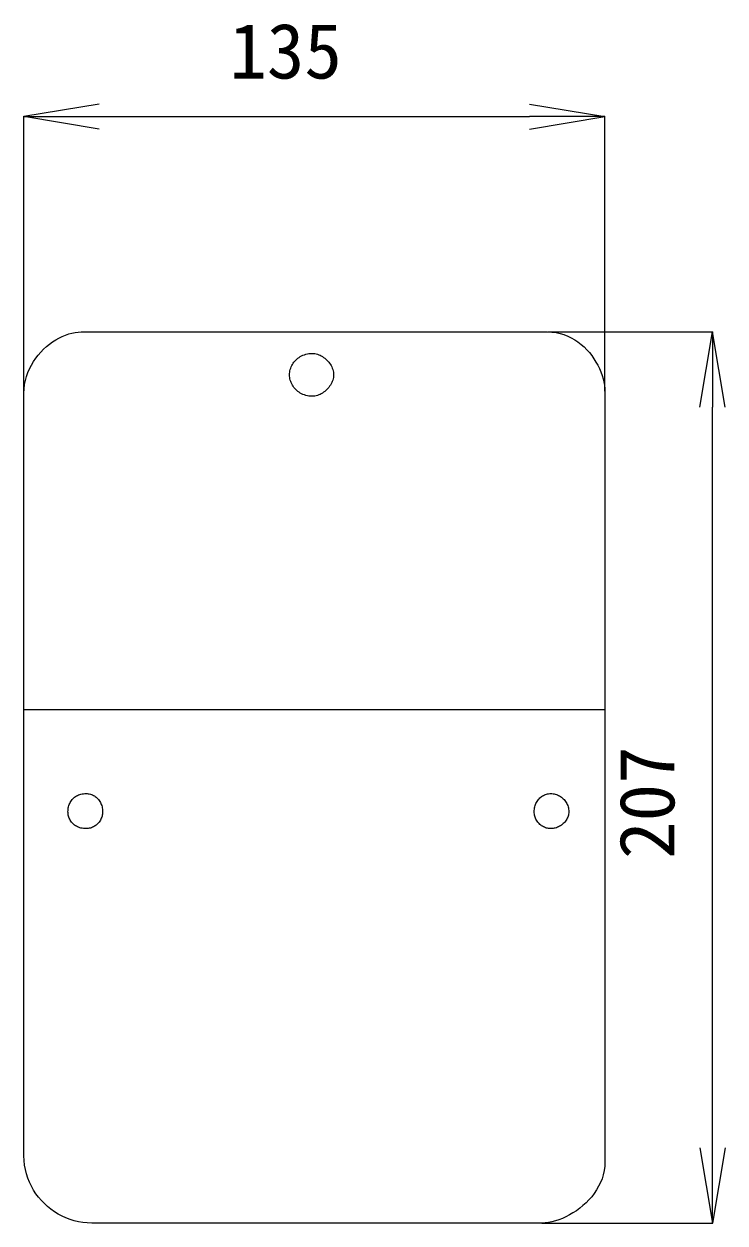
# Model space of a CAD drawing. Units: millimetres, scale not verified. Extents: x -742 to 742, y -525 to 525.
# Drawn here: x -432.2 to -269.3, y -118.5 to 160 of the extents above; entities that cross this region are included whole.
import ezdxf
from ezdxf.enums import TextEntityAlignment as Align

# ---------------------------------------------------------------- set-up
doc = ezdxf.new("R2010")
doc.units = ezdxf.units.MM
doc.header["$LTSCALE"] = 5
doc.layers.add('0-0_0', color=7, linetype='Continuous', lineweight=18)
doc.styles.add('ＭＳ ゴシック', font='')
doc.styles.get('ＭＳ ゴシック').set_extended_font_data('MS Gothic')

msp = doc.modelspace()

# ---------------------------------------------------------------- linework, layer by layer
at = {"layer": '0-0_0'}
for p, q in [((-314.75, 141.397), (-297.25, 138.481)), ((-432.25, 74.246), (-432.25, 138.571)), ((-414.75, 135.564), (-432.25, 138.481)), ((-414.75, 138.481), (-314.75, 138.481)), ((-297.25, 74.701), (-297.25, 138.571)), ((-310.461, 88.48), (-272.16, 88.48)), ((-275.167, 70.98), (-272.25, 88.48)), ((-272.25, -101.019), (-272.25, 70.98)), ((-432.25, 0.777), (-297.25, 0.777)), ((-269.333, -101.019), (-272.25, -118.519)), ((-311.892, -118.519), (-272.16, -118.519))]:
    msp.add_line(p, q, dxfattribs=at)
for points in [[(-414.75, 141.397), (-432.25, 138.481), (-414.75, 138.481)], [(-314.75, 135.564), (-297.25, 138.481), (-314.75, 138.481)], [(-432.25, 74.215), (-432.211, 75.233), (-432.095, 76.225), (-431.907, 77.192), (-431.652, 78.131), (-431.334, 79.04), (-430.957, 79.918), (-430.524, 80.762), (-430.042, 81.573), (-429.512, 82.347), (-428.941, 83.083), (-428.332, 83.78), (-427.69, 84.435), (-427.019, 85.048), (-426.322, 85.616), (-425.605, 86.138), (-424.871, 86.612), (-424.125, 87.036), (-423.371, 87.41), (-422.614, 87.73), (-421.857, 87.996), (-421.105, 88.205), (-420.362, 88.357), (-419.632, 88.45), (-418.921, 88.481), (-417.727, 88.481), (-415.608, 88.481), (-412.651, 88.481), (-408.943, 88.481), (-404.57, 88.481), (-399.62, 88.481), (-394.178, 88.481), (-388.333, 88.481), (-382.169, 88.481), (-375.775, 88.481), (-369.236, 88.481), (-362.64, 88.481), (-356.073, 88.481), (-349.622, 88.481), (-343.374, 88.481)], [(-343.374, 88.481), (-337.415, 88.481), (-331.833, 88.481), (-326.713, 88.481), (-322.144, 88.481), (-318.21, 88.481), (-315, 88.481), (-312.599, 88.481), (-311.096, 88.481), (-310.575, 88.481), (-309.575, 88.439), (-308.606, 88.315), (-307.669, 88.116), (-306.766, 87.845), (-305.898, 87.506), (-305.064, 87.106), (-304.268, 86.648), (-303.508, 86.138), (-302.788, 85.579), (-302.106, 84.977), (-301.465, 84.336), (-300.865, 83.661), (-300.307, 82.958), (-299.793, 82.229), (-299.323, 81.481), (-298.899, 80.718), (-298.52, 79.945), (-298.189, 79.166), (-297.906, 78.386), (-297.673, 77.61), (-297.489, 76.843), (-297.357, 76.089), (-297.277, 75.353), (-297.25, 74.639), (-297.25, 73.031), (-297.25, 69.834), (-297.25, 65.194), (-297.25, 59.259), (-297.25, 52.177), (-297.25, 44.095)], [(-269.333, 70.98), (-272.25, 88.48), (-272.25, 70.98)], [(-369.704, 75.841), (-369.874, 76.114), (-370.025, 76.397), (-370.158, 76.687), (-370.271, 76.985), (-370.365, 77.288), (-370.439, 77.597), (-370.492, 77.909), (-370.524, 78.225), (-370.535, 78.542), (-370.524, 78.85), (-370.492, 79.157), (-370.439, 79.462), (-370.365, 79.763), (-370.271, 80.061), (-370.158, 80.353), (-370.025, 80.638), (-369.874, 80.916), (-369.704, 81.186), (-369.517, 81.446), (-369.312, 81.695), (-369.089, 81.932), (-368.851, 82.157), (-368.596, 82.368), (-368.325, 82.563), (-368.039, 82.743), (-367.739, 82.905), (-367.423, 83.05), (-367.094, 83.175), (-366.752, 83.28), (-366.396, 83.363), (-366.027, 83.424), (-365.647, 83.461), (-365.254, 83.474), (-364.949, 83.461), (-364.645, 83.424), (-364.342, 83.363), (-364.042, 83.28), (-363.745, 83.175), (-363.453, 83.05)], [(-363.453, 83.05), (-363.167, 82.905), (-362.889, 82.743), (-362.618, 82.563), (-362.356, 82.368), (-362.105, 82.157), (-361.866, 81.932), (-361.639, 81.695), (-361.427, 81.446), (-361.229, 81.186), (-361.047, 80.916), (-360.882, 80.638), (-360.736, 80.353), (-360.609, 80.061), (-360.502, 79.763), (-360.417, 79.462), (-360.356, 79.157), (-360.318, 78.85), (-360.305, 78.542)], [(-360.305, 78.542), (-360.318, 78.225), (-360.356, 77.909), (-360.417, 77.597), (-360.502, 77.288), (-360.609, 76.985), (-360.736, 76.687), (-360.882, 76.397), (-361.047, 76.114), (-361.229, 75.841), (-361.427, 75.577), (-361.639, 75.325), (-361.866, 75.085), (-362.105, 74.858), (-362.356, 74.646), (-362.618, 74.449), (-362.889, 74.268), (-363.167, 74.105), (-363.453, 73.96), (-363.745, 73.834), (-364.042, 73.729), (-364.342, 73.645), (-364.645, 73.585), (-364.949, 73.547), (-365.254, 73.535), (-365.647, 73.547), (-366.027, 73.585), (-366.396, 73.645), (-366.752, 73.729), (-367.094, 73.834), (-367.423, 73.96), (-367.739, 74.105), (-368.039, 74.268), (-368.325, 74.449), (-368.596, 74.646), (-368.851, 74.858), (-369.089, 75.085), (-369.312, 75.325), (-369.517, 75.577), (-369.704, 75.841)], [(-427.513, -114.017), (-428.214, -113.294), (-428.869, -112.526), (-429.474, -111.717), (-430.027, -110.868), (-430.525, -109.982), (-430.966, -109.059), (-431.347, -108.103), (-431.665, -107.116), (-431.917, -106.099), (-432.1, -105.055), (-432.212, -103.985), (-432.25, -102.892), (-432.25, -101.06), (-432.25, -97.696), (-432.25, -92.943), (-432.25, -86.944), (-432.25, -79.842), (-432.25, -71.781), (-432.25, -62.904), (-432.25, -53.354), (-432.25, -43.273), (-432.25, -32.806), (-432.25, -22.095), (-432.25, -11.283), (-432.25, -0.513), (-432.25, 10.071), (-432.25, 20.326), (-432.25, 30.109), (-432.25, 39.278), (-432.25, 47.688), (-432.25, 55.197), (-432.25, 61.662), (-432.25, 66.939), (-432.25, 70.886), (-432.25, 73.359), (-432.25, 74.215)], [(-297.25, 44.095), (-297.25, 35.16), (-297.25, 25.52), (-297.25, 15.323), (-297.25, 4.715), (-297.25, -6.157), (-297.25, -17.143), (-297.25, -28.098), (-297.25, -38.874), (-297.25, -49.323), (-297.25, -59.298), (-297.25, -68.651), (-297.25, -77.236), (-297.25, -84.904), (-297.25, -91.509), (-297.25, -96.902), (-297.25, -100.937), (-297.25, -103.466), (-297.25, -104.342), (-297.295, -105.349), (-297.425, -106.333), (-297.636, -107.291), (-297.923, -108.222), (-298.281, -109.124), (-298.705, -109.995), (-299.19, -110.834), (-299.73, -111.639), (-300.322, -112.409), (-300.96, -113.141), (-301.638, -113.834), (-302.353, -114.487), (-303.098, -115.096), (-303.87, -115.662), (-304.663, -116.182), (-305.472, -116.655), (-306.291, -117.078), (-307.117, -117.45), (-307.945, -117.77), (-308.768, -118.035), (-309.583, -118.244)], [(-421.357, -25.168), (-421.492, -24.955), (-421.613, -24.734), (-421.718, -24.505), (-421.809, -24.268), (-421.884, -24.025), (-421.943, -23.776), (-421.985, -23.522), (-422.011, -23.263), (-422.019, -22.999), (-422.011, -22.695), (-421.985, -22.398), (-421.943, -22.109), (-421.884, -21.829), (-421.809, -21.558), (-421.718, -21.296), (-421.613, -21.045), (-421.492, -20.804), (-421.357, -20.573), (-421.207, -20.355), (-421.044, -20.148), (-420.867, -19.953), (-420.677, -19.772), (-420.475, -19.604), (-420.26, -19.449), (-420.033, -19.309), (-419.795, -19.183), (-419.545, -19.073), (-419.284, -18.978), (-419.013, -18.9), (-418.731, -18.838), (-418.44, -18.793), (-418.139, -18.766), (-417.83, -18.757), (-417.569, -18.766), (-417.313, -18.793), (-417.062, -18.838), (-416.816, -18.9), (-416.576, -18.978), (-416.342, -19.073)], [(-416.342, -19.073), (-416.116, -19.183), (-415.897, -19.309), (-415.687, -19.449), (-415.485, -19.604), (-415.294, -19.772), (-415.113, -19.953), (-414.942, -20.148), (-414.783, -20.355), (-414.637, -20.573), (-414.503, -20.804), (-414.382, -21.045), (-414.276, -21.296), (-414.184, -21.558), (-414.108, -21.829), (-414.047, -22.109), (-414.003, -22.398), (-413.976, -22.695), (-413.967, -22.999)], [(-313.015, -25.168), (-313.149, -24.955), (-313.269, -24.734), (-313.375, -24.505), (-313.466, -24.268), (-313.543, -24.025), (-313.603, -23.776), (-313.647, -23.522), (-313.673, -23.263), (-313.683, -22.999), (-313.673, -22.695), (-313.647, -22.398), (-313.603, -22.109), (-313.543, -21.829), (-313.466, -21.558), (-313.375, -21.296), (-313.269, -21.045), (-313.149, -20.804), (-313.015, -20.573), (-312.869, -20.355), (-312.711, -20.148), (-312.541, -19.953), (-312.36, -19.772), (-312.169, -19.604), (-311.968, -19.449), (-311.758, -19.309), (-311.539, -19.183), (-311.313, -19.073), (-311.079, -18.978), (-310.839, -18.9), (-310.593, -18.838), (-310.341, -18.793), (-310.085, -18.766), (-309.824, -18.757), (-309.563, -18.766), (-309.302, -18.793), (-309.043, -18.838), (-308.786, -18.9), (-308.534, -18.978), (-308.286, -19.073)], [(-312.541, -19.953), (-312.36, -19.772), (-312.169, -19.604), (-311.968, -19.449), (-311.758, -19.309), (-311.539, -19.183), (-311.313, -19.073), (-311.079, -18.978), (-310.839, -18.9), (-310.593, -18.838), (-310.341, -18.793), (-310.085, -18.766), (-309.824, -18.757), (-309.563, -18.766), (-309.302, -18.793), (-309.043, -18.838), (-308.786, -18.9), (-308.534, -18.978), (-308.286, -19.073), (-308.043, -19.183), (-307.807, -19.309), (-307.578, -19.449), (-307.357, -19.604), (-307.145, -19.772), (-306.944, -19.953), (-306.753, -20.148), (-306.574, -20.355), (-306.408, -20.573), (-306.255, -20.804), (-306.117, -21.045), (-305.994, -21.296), (-305.888, -21.558), (-305.799, -21.829), (-305.728, -22.109), (-305.677, -22.398), (-305.645, -22.695), (-305.634, -22.999)], [(-308.286, -19.073), (-308.043, -19.183), (-307.807, -19.309), (-307.578, -19.449), (-307.357, -19.604), (-307.145, -19.772), (-306.944, -19.953), (-306.753, -20.148), (-306.574, -20.355), (-306.408, -20.573), (-306.255, -20.804), (-306.117, -21.045), (-305.994, -21.296), (-305.888, -21.558), (-305.799, -21.829), (-305.728, -22.109), (-305.677, -22.398), (-305.645, -22.695), (-305.634, -22.999), (-305.645, -23.263), (-305.677, -23.522), (-305.728, -23.776), (-305.799, -24.025), (-305.888, -24.268), (-305.994, -24.505), (-306.117, -24.734), (-306.255, -24.955), (-306.408, -25.168), (-306.574, -25.371), (-306.753, -25.565), (-306.944, -25.748), (-307.145, -25.921), (-307.357, -26.081), (-307.578, -26.229), (-307.807, -26.365), (-308.043, -26.486), (-308.286, -26.594), (-308.534, -26.687), (-308.786, -26.764), (-309.043, -26.825)], [(-309.043, -26.825), (-309.302, -26.87), (-309.563, -26.897), (-309.824, -26.906), (-310.085, -26.897), (-310.341, -26.87), (-310.593, -26.825), (-310.839, -26.764), (-311.079, -26.687), (-311.313, -26.594), (-311.539, -26.486), (-311.758, -26.365), (-311.968, -26.229), (-312.169, -26.081), (-312.36, -25.921), (-312.541, -25.748), (-312.711, -25.565), (-312.869, -25.371), (-313.015, -25.168), (-313.149, -24.955), (-313.269, -24.734), (-313.375, -24.505), (-313.466, -24.268), (-313.543, -24.025), (-313.603, -23.776), (-313.647, -23.522), (-313.673, -23.263), (-313.683, -22.999), (-313.673, -22.695), (-313.647, -22.398), (-313.603, -22.109), (-313.543, -21.829), (-313.466, -21.558), (-313.375, -21.296), (-313.269, -21.045), (-313.149, -20.804), (-313.015, -20.573), (-312.869, -20.355), (-312.711, -20.148), (-312.541, -19.953)], [(-413.967, -22.999), (-413.976, -23.263), (-414.003, -23.522), (-414.047, -23.776), (-414.108, -24.025), (-414.184, -24.268), (-414.276, -24.505), (-414.382, -24.734), (-414.503, -24.955), (-414.637, -25.168), (-414.783, -25.371), (-414.942, -25.565), (-415.113, -25.748), (-415.294, -25.921), (-415.485, -26.081), (-415.687, -26.229), (-415.897, -26.365), (-416.116, -26.486), (-416.342, -26.594), (-416.576, -26.687), (-416.816, -26.764), (-417.062, -26.825), (-417.313, -26.87), (-417.569, -26.897), (-417.83, -26.906), (-418.139, -26.897), (-418.44, -26.87), (-418.731, -26.825), (-419.013, -26.764), (-419.284, -26.687), (-419.545, -26.594), (-419.795, -26.486), (-420.033, -26.365), (-420.26, -26.229), (-420.475, -26.081), (-420.677, -25.921), (-420.867, -25.748), (-421.044, -25.565), (-421.207, -25.371), (-421.357, -25.168)], [(-305.634, -22.999), (-305.645, -23.263), (-305.677, -23.522), (-305.728, -23.776), (-305.799, -24.025), (-305.888, -24.268), (-305.994, -24.505), (-306.117, -24.734), (-306.255, -24.955), (-306.408, -25.168), (-306.574, -25.371), (-306.753, -25.565), (-306.944, -25.748), (-307.145, -25.921), (-307.357, -26.081), (-307.578, -26.229), (-307.807, -26.365), (-308.043, -26.486), (-308.286, -26.594), (-308.534, -26.687), (-308.786, -26.764), (-309.043, -26.825), (-309.302, -26.87), (-309.563, -26.897), (-309.824, -26.906), (-310.085, -26.897), (-310.341, -26.87), (-310.593, -26.825), (-310.839, -26.764), (-311.079, -26.687), (-311.313, -26.594), (-311.539, -26.486), (-311.758, -26.365), (-311.968, -26.229), (-312.169, -26.081), (-312.36, -25.921), (-312.541, -25.748), (-312.711, -25.565), (-312.869, -25.371), (-313.015, -25.168)], [(-275.167, -101.019), (-272.25, -118.519), (-272.25, -101.019)], [(-309.583, -118.244), (-310.383, -118.396), (-311.165, -118.488), (-311.924, -118.519), (-313.184, -118.519), (-315.319, -118.519), (-318.245, -118.519), (-321.88, -118.519), (-326.142, -118.519), (-330.948, -118.519), (-336.215, -118.519), (-341.862, -118.519), (-347.806, -118.519), (-353.964, -118.519), (-360.253, -118.519), (-366.592, -118.519), (-372.898, -118.519), (-379.088, -118.519), (-385.08, -118.519), (-390.792, -118.519), (-396.14, -118.519), (-401.043, -118.519), (-405.418, -118.519), (-409.182, -118.519), (-412.254, -118.519), (-414.549, -118.519), (-415.988, -118.519), (-416.485, -118.519), (-417.528, -118.484), (-418.558, -118.38), (-419.571, -118.21), (-420.566, -117.975), (-421.539, -117.677), (-422.487, -117.319), (-423.409, -116.903), (-424.301, -116.43), (-425.16, -115.903), (-425.983, -115.324), (-426.769, -114.694), (-427.513, -114.017)]]:
    msp.add_lwpolyline(points, dxfattribs=at)

# ---------------------------------------------------------------- texts
at = {"layer": '0-0_0', "style": 'ＭＳ ゴシック'}
msp.add_text('135', height=12.83, dxfattribs=at).set_placement((-384.537, 143.481), align=Align.BOTTOM_LEFT)
msp.add_text('207', height=12.83, rotation=90, dxfattribs=at).set_placement((-277.25, -33.961), align=Align.BOTTOM_LEFT)

doc.saveas('drawing.dxf')
